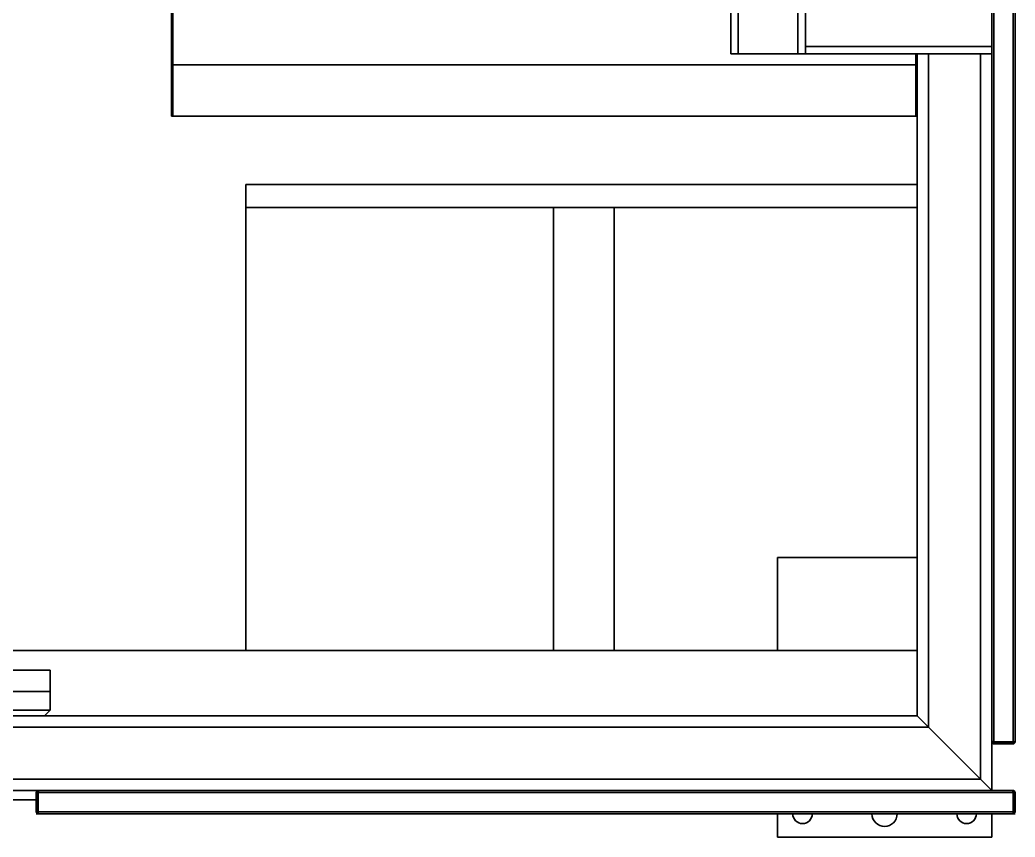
# Model space of a CAD drawing. Header units: millimetres. Extents: x -1052 to 3351, y 0 to 2015.
# Drawn here: x -348.29 to -332.5, y 1664.73 to 1677.7 of the extents above; entities that cross this region are included whole.
import ezdxf

# ---------------------------------------------------------------- set-up
doc = ezdxf.new("R2010")
doc.units = ezdxf.units.MM

msp = doc.modelspace()

# ---------------------------------------------------------------- linework, layer by layer
at = {"color": 7, "linetype": 'Continuous', "lineweight": 35}
for p, q in [((-337.0069, 1677.1594), (-337.0069, 1691.6554)), ((-337.0069, 1677.1594), (-337.0069, 1691.6554)), ((-336.8885, 1677.1594), (-336.8885, 1691.6554)), ((-336.8885, 1677.1594), (-336.8885, 1691.6554)), ((-335.9419, 1677.1594), (-335.9419, 1691.6554)), ((-335.9419, 1677.1594), (-335.9419, 1691.6554)), ((-335.8235, 1677.1594), (-335.8235, 1691.3596)), ((-335.8235, 1677.1594), (-335.8235, 1691.3596)), ((-332.8652, 1678.2245), (-332.8652, 1677.2778)), ((-332.8652, 1678.2245), (-332.8652, 1677.2778)), ((-345.882, 1676.9819), (-345.882, 1677.9434)), ((-345.882, 1676.9819), (-345.882, 1677.9434)), ((-345.8598, 1676.9819), (-345.8598, 1677.9434)), ((-345.8598, 1676.9819), (-345.8598, 1677.9434)), ((-332.8321, 1677.8664), (-332.8321, 1666.2461)), ((-332.8321, 1677.8664), (-332.8321, 1666.2461)), ((-332.5284, 1677.8664), (-332.5284, 1666.2461)), ((-332.5284, 1677.8664), (-332.5284, 1666.2461)), ((-332.4954, 1677.866), (-332.4954, 1666.2466)), ((-332.4954, 1677.866), (-332.4954, 1666.2466)), ((-335.8235, 1677.2778), (-332.8652, 1677.2778)), ((-335.8235, 1677.2778), (-332.8652, 1677.2778)), ((-332.8652, 1677.2778), (-332.8652, 1677.1594)), ((-332.8652, 1677.2778), (-332.8652, 1677.1594)), ((-337.0069, 1677.1594), (-336.8885, 1677.1594)), ((-337.0069, 1677.1594), (-336.8885, 1677.1594)), ((-336.8885, 1677.1594), (-335.9419, 1677.1594)), ((-336.8885, 1677.1594), (-335.9419, 1677.1594)), ((-335.9419, 1677.1594), (-335.8235, 1677.1594)), ((-335.9419, 1677.1594), (-335.8235, 1677.1594)), ((-335.8235, 1677.1594), (-332.8652, 1677.1594)), ((-335.8235, 1677.1594), (-332.8652, 1677.1594)), ((-334.0707, 1676.9819), (-334.0707, 1677.1594)), ((-334.0707, 1676.9819), (-334.0707, 1677.1594)), ((-334.0485, 1677.1594), (-334.0485, 1666.6573)), ((-334.0485, 1677.1594), (-334.0485, 1666.6573)), ((-333.871, 1677.1594), (-333.871, 1666.4798)), ((-333.871, 1677.1594), (-333.871, 1666.4798)), ((-333.0427, 1677.1594), (-333.0427, 1665.6514)), ((-333.0427, 1677.1594), (-333.0427, 1665.6514)), ((-332.8652, 1677.1594), (-332.8652, 1666.257)), ((-332.8652, 1677.1594), (-332.8652, 1666.257)), ((-345.882, 1676.9819), (-345.8598, 1676.9819)), ((-345.882, 1676.1684), (-345.882, 1676.9819)), ((-345.882, 1676.9819), (-345.8598, 1676.9819)), ((-345.882, 1676.1684), (-345.882, 1676.9819)), ((-345.8598, 1676.9819), (-334.0707, 1676.9819)), ((-345.8598, 1676.1684), (-345.8598, 1676.9819)), ((-345.8598, 1676.9819), (-334.0707, 1676.9819)), ((-345.8598, 1676.1684), (-345.8598, 1676.9819)), ((-334.0707, 1676.1684), (-334.0707, 1676.9819)), ((-334.0485, 1676.9819), (-334.0707, 1676.9819)), ((-334.0707, 1676.1684), (-334.0707, 1676.9819)), ((-334.0485, 1676.9819), (-334.0707, 1676.9819)), ((-345.882, 1676.1684), (-345.8598, 1676.1684)), ((-345.882, 1676.1684), (-345.8598, 1676.1684)), ((-345.8598, 1676.1684), (-334.0707, 1676.1684)), ((-345.8598, 1676.1684), (-334.0707, 1676.1684)), ((-334.0485, 1676.1684), (-334.0707, 1676.1684)), ((-334.0485, 1676.1684), (-334.0707, 1676.1684)), ((-334.0485, 1675.0886), (-344.6986, 1675.0886)), ((-344.6986, 1675.0886), (-344.6986, 1667.6927)), ((-334.0485, 1675.0886), (-344.6986, 1675.0886)), ((-344.6986, 1675.0886), (-344.6986, 1667.6927)), ((-334.0485, 1674.7188), (-344.6986, 1674.7188)), ((-334.0485, 1674.7188), (-344.6986, 1674.7188)), ((-339.8173, 1674.7188), (-338.8558, 1674.7188)), ((-339.8173, 1674.7188), (-339.8173, 1667.6927)), ((-339.8173, 1674.7188), (-338.8558, 1674.7188)), ((-339.8173, 1674.7188), (-339.8173, 1667.6927)), ((-338.8558, 1674.7188), (-338.8558, 1667.6927)), ((-338.8558, 1674.7188), (-338.8558, 1667.6927)), ((-336.2673, 1669.1719), (-336.2673, 1667.6927)), ((-334.0485, 1669.1719), (-336.2673, 1669.1719)), ((-336.2673, 1669.1719), (-336.2673, 1667.6927)), ((-334.0485, 1669.1719), (-336.2673, 1669.1719)), ((-334.0485, 1667.6927), (-349.0622, 1667.6927)), ((-344.6986, 1667.6927), (-349.0622, 1667.6927)), ((-334.0485, 1667.6927), (-349.0622, 1667.6927)), ((-344.6986, 1667.6927), (-349.0622, 1667.6927)), ((-347.8049, 1667.3821), (-356.3841, 1667.3821)), ((-347.8049, 1667.3821), (-356.3841, 1667.3821)), ((-347.8049, 1667.3821), (-347.8049, 1667.0418)), ((-347.8049, 1667.3821), (-347.8049, 1667.0418)), ((-356.3841, 1667.0418), (-347.8049, 1667.0418)), ((-356.3841, 1667.0418), (-347.8049, 1667.0418)), ((-347.8049, 1666.746), (-347.8049, 1667.0418)), ((-347.8049, 1666.746), (-347.8049, 1667.0418)), ((-356.3841, 1666.746), (-347.8049, 1666.746)), ((-356.3841, 1666.746), (-347.8049, 1666.746)), ((-347.8936, 1666.6573), (-347.8049, 1666.746)), ((-347.8936, 1666.6573), (-347.8049, 1666.746)), ((-347.8936, 1666.6573), (-356.2954, 1666.6573)), ((-347.8936, 1666.6573), (-356.2954, 1666.6573)), ((-334.0485, 1666.6573), (-347.8936, 1666.6573)), ((-334.0485, 1666.6573), (-347.8936, 1666.6573)), ((-333.871, 1666.4798), (-393.9849, 1666.4798)), ((-333.871, 1666.4798), (-393.9849, 1666.4798)), ((-333.871, 1666.4798), (-333.0427, 1665.6514)), ((-333.871, 1666.4798), (-333.0427, 1665.6514)), ((-332.8652, 1666.257), (-332.8652, 1666.2466)), ((-332.8652, 1666.257), (-332.8652, 1666.2466)), ((-332.8652, 1666.2466), (-332.843, 1666.2466)), ((-332.8652, 1666.2466), (-332.8652, 1665.4739)), ((-332.8652, 1666.2466), (-332.843, 1666.2466)), ((-332.8652, 1666.2466), (-332.8652, 1665.4739)), ((-332.5284, 1666.2461), (-332.8321, 1666.2461)), ((-332.5284, 1666.2461), (-332.8321, 1666.2461)), ((-332.8321, 1666.2357), (-332.8321, 1666.2135)), ((-332.5284, 1666.2357), (-332.8321, 1666.2357)), ((-332.8321, 1666.2357), (-332.8321, 1666.2135)), ((-332.5284, 1666.2357), (-332.8321, 1666.2357)), ((-332.5284, 1666.2135), (-332.8321, 1666.2135)), ((-332.5284, 1666.2135), (-332.8321, 1666.2135)), ((-332.5284, 1666.2135), (-332.5284, 1666.2357)), ((-332.5284, 1666.2135), (-332.5284, 1666.2357)), ((-333.0427, 1665.6514), (-394.8133, 1665.6514)), ((-333.0427, 1665.6514), (-394.8133, 1665.6514)), ((-347.9937, 1665.4739), (-348.5445, 1665.4739)), ((-347.9937, 1665.4739), (-348.5445, 1665.4739)), ((-348.0046, 1665.4408), (-348.0268, 1665.4408)), ((-348.0268, 1665.1372), (-348.0268, 1665.4408)), ((-348.0046, 1665.4408), (-348.0268, 1665.4408)), ((-348.0268, 1665.1372), (-348.0268, 1665.4408)), ((-348.0046, 1665.1372), (-348.0046, 1665.4408)), ((-348.0046, 1665.1372), (-348.0046, 1665.4408)), ((-347.9941, 1665.1372), (-347.9941, 1665.4408)), ((-332.528, 1665.4408), (-347.9941, 1665.4408)), ((-347.9941, 1665.1372), (-347.9941, 1665.4408)), ((-332.528, 1665.4408), (-347.9941, 1665.4408)), ((-347.9937, 1665.4739), (-347.9937, 1665.4517)), ((-347.9832, 1665.4739), (-347.9937, 1665.4739)), ((-347.9937, 1665.4739), (-347.9937, 1665.4517)), ((-347.9832, 1665.4739), (-347.9937, 1665.4739)), ((-332.5389, 1665.4739), (-347.9832, 1665.4739)), ((-332.5389, 1665.4739), (-347.9832, 1665.4739)), ((-332.5284, 1665.4739), (-332.5389, 1665.4739)), ((-332.5284, 1665.4739), (-332.5389, 1665.4739)), ((-332.5284, 1665.4739), (-332.5284, 1665.4517)), ((-332.5284, 1665.4739), (-332.5284, 1665.4517)), ((-332.528, 1665.1372), (-332.528, 1665.4408)), ((-332.528, 1665.1372), (-332.528, 1665.4408)), ((-332.5175, 1665.4408), (-332.4954, 1665.4408)), ((-332.5175, 1665.1372), (-332.5175, 1665.4408)), ((-332.5175, 1665.4408), (-332.4954, 1665.4408)), ((-332.5175, 1665.1372), (-332.5175, 1665.4408)), ((-332.4954, 1665.1372), (-332.4954, 1665.4408)), ((-332.4954, 1665.1372), (-332.4954, 1665.4408)), ((-348.0268, 1665.326), (-348.5445, 1665.326)), ((-348.0268, 1665.326), (-348.5445, 1665.326)), ((-347.9941, 1665.326), (-348.0046, 1665.326)), ((-347.9941, 1665.326), (-348.0046, 1665.326)), ((-348.0268, 1665.1372), (-348.0046, 1665.1372)), ((-348.0268, 1665.1372), (-348.0046, 1665.1372)), ((-348.0268, 1665.1038), (-348.0268, 1665.104)), ((-340.9085, 1665.104), (-348.0268, 1665.104)), ((-348.0268, 1665.1038), (-348.0268, 1665.104)), ((-340.9085, 1665.104), (-348.0268, 1665.104)), ((-340.9085, 1665.1038), (-348.0268, 1665.1038)), ((-340.9085, 1665.1038), (-348.0268, 1665.1038)), ((-332.528, 1665.1372), (-347.9941, 1665.1372)), ((-332.528, 1665.1372), (-347.9941, 1665.1372)), ((-332.5284, 1665.1041), (-347.9937, 1665.1041)), ((-332.5284, 1665.1041), (-347.9937, 1665.1041)), ((-338.4312, 1665.104), (-340.6612, 1665.104)), ((-338.4312, 1665.104), (-340.6612, 1665.104)), ((-338.4311, 1665.1038), (-340.6612, 1665.1038)), ((-338.4311, 1665.1038), (-340.6612, 1665.1038)), ((-336.6726, 1665.104), (-337.9987, 1665.104)), ((-336.6726, 1665.104), (-337.9987, 1665.104)), ((-336.6726, 1665.1038), (-337.9987, 1665.1038)), ((-336.6726, 1665.1038), (-337.9987, 1665.1038)), ((-336.2673, 1665.1041), (-336.2673, 1665.104)), ((-336.2673, 1665.1041), (-336.2673, 1665.104)), ((-336.2673, 1665.1038), (-336.2673, 1664.7343)), ((-336.2673, 1665.1038), (-336.2673, 1664.7343)), ((-335.689, 1665.104), (-336.2237, 1665.104)), ((-335.689, 1665.104), (-336.2237, 1665.104)), ((-335.689, 1665.1038), (-336.2237, 1665.1038)), ((-335.689, 1665.1038), (-336.2237, 1665.1038)), ((-332.8652, 1665.1038), (-335.3362, 1665.1038)), ((-332.8652, 1665.1038), (-335.3362, 1665.1038)), ((-332.4954, 1665.104), (-335.3361, 1665.104)), ((-332.4954, 1665.104), (-335.3361, 1665.104)), ((-332.8652, 1665.104), (-332.8652, 1665.1041)), ((-332.8652, 1665.104), (-332.8652, 1665.1041)), ((-332.8652, 1664.7343), (-332.8652, 1665.1038)), ((-332.8652, 1664.7343), (-332.8652, 1665.1038)), ((-332.4954, 1665.1372), (-332.5175, 1665.1372)), ((-332.4954, 1665.1372), (-332.5175, 1665.1372)), ((-332.4954, 1665.1038), (-332.4954, 1665.104)), ((-332.4954, 1665.1038), (-332.4954, 1665.104)), ((-336.2673, 1664.7343), (-332.8652, 1664.7343)), ((-336.2673, 1664.7343), (-332.8652, 1664.7343))]:
    msp.add_line(p, q, dxfattribs=at)
for points in [[(-334.0485, 1666.6573), (-334.0463, 1666.6551), (-334.0398, 1666.6486), (-334.0292, 1666.6379), (-334.0146, 1666.6234), (-333.9965, 1666.6053), (-333.9753, 1666.5841), (-333.9516, 1666.5603), (-333.9259, 1666.5346), (-333.8988, 1666.5075), (-333.871, 1666.4798)], [(-333.871, 1666.4798), (-333.8988, 1666.5075), (-333.9259, 1666.5346), (-333.9516, 1666.5603), (-333.9753, 1666.5841), (-333.9965, 1666.6053), (-334.0146, 1666.6234), (-334.0292, 1666.6379), (-334.0398, 1666.6486), (-334.0463, 1666.6551), (-334.0485, 1666.6573)], [(-334.0485, 1666.6573), (-334.0463, 1666.6551), (-334.0398, 1666.6486), (-334.0292, 1666.6379), (-334.0146, 1666.6234), (-333.9965, 1666.6053), (-333.9753, 1666.5841), (-333.9516, 1666.5603), (-333.9259, 1666.5346), (-333.8988, 1666.5075), (-333.871, 1666.4798)], [(-333.871, 1666.4798), (-333.8988, 1666.5075), (-333.9259, 1666.5346), (-333.9516, 1666.5603), (-333.9753, 1666.5841), (-333.9965, 1666.6053), (-334.0146, 1666.6234), (-334.0292, 1666.6379), (-334.0398, 1666.6486), (-334.0463, 1666.6551), (-334.0485, 1666.6573)], [(-333.0427, 1665.6514), (-333.0149, 1665.6236), (-332.9878, 1665.5966), (-332.9621, 1665.5708), (-332.9383, 1665.5471), (-332.9171, 1665.5259), (-332.8991, 1665.5078), (-332.8845, 1665.4933), (-332.8738, 1665.4826), (-332.8673, 1665.4761), (-332.8652, 1665.4739)], [(-332.8652, 1665.4739), (-332.8673, 1665.4761), (-332.8738, 1665.4826), (-332.8845, 1665.4933), (-332.8991, 1665.5078), (-332.9171, 1665.5259), (-332.9383, 1665.5471), (-332.9621, 1665.5708), (-332.9878, 1665.5966), (-333.0149, 1665.6236), (-333.0427, 1665.6514)], [(-333.0427, 1665.6514), (-333.0149, 1665.6236), (-332.9878, 1665.5966), (-332.9621, 1665.5708), (-332.9383, 1665.5471), (-332.9171, 1665.5259), (-332.8991, 1665.5078), (-332.8845, 1665.4933), (-332.8738, 1665.4826), (-332.8673, 1665.4761), (-332.8652, 1665.4739)], [(-332.8652, 1665.4739), (-332.8673, 1665.4761), (-332.8738, 1665.4826), (-332.8845, 1665.4933), (-332.8991, 1665.5078), (-332.9171, 1665.5259), (-332.9383, 1665.5471), (-332.9621, 1665.5708), (-332.9878, 1665.5966), (-333.0149, 1665.6236), (-333.0427, 1665.6514)]]:
    msp.add_lwpolyline(points, dxfattribs=at)
for centre, radius, start, end in [((-335.8679, 1665.1041), 0.1553, 180, 359.89087), ((-335.8679, 1665.1041), 0.1553, 180, 359.89087), ((-334.5662, 1665.1041), 0.1997, 180.08488, 0), ((-334.5662, 1665.1041), 0.1997, 180.08488, 0), ((-333.2645, 1665.1041), 0.1553, 180, 359.89087), ((-333.2645, 1665.1041), 0.1553, 180, 359.89087)]:
    msp.add_arc(centre, radius, start, end, dxfattribs=at)
for points, knots in [([(-332.8321, 1666.2461), (-332.8358, 1666.2469), (-332.8433, 1666.2485), (-332.8533, 1666.2509), (-332.8609, 1666.2533), (-332.8647, 1666.2553), (-332.865, 1666.2566), (-332.8652, 1666.257)], [0, 0, 0, 0, 0.515583, 1.0428171, 1.5699982, 2.0972756, 2.4032375, 2.4032375, 2.4032375, 2.4032375]), ([(-332.8321, 1666.2461), (-332.8358, 1666.2469), (-332.8433, 1666.2485), (-332.8533, 1666.2509), (-332.8609, 1666.2533), (-332.8647, 1666.2553), (-332.865, 1666.2566), (-332.8652, 1666.257)], [0, 0, 0, 0, 0.515583, 1.0428171, 1.5699982, 2.0972756, 2.4032375, 2.4032375, 2.4032375, 2.4032375]), ([(-332.8652, 1666.2466), (-332.8648, 1666.2429), (-332.8641, 1666.2353), (-332.8582, 1666.2253), (-332.8496, 1666.2177), (-332.8403, 1666.214), (-332.8343, 1666.2136), (-332.8321, 1666.2135)], [0, 0, 0, 0, 0.7526013, 1.5221979, 2.2917668, 3.061311, 3.5080406, 3.5080406, 3.5080406, 3.5080406]), ([(-332.8652, 1666.2466), (-332.8648, 1666.2429), (-332.8641, 1666.2353), (-332.8582, 1666.2253), (-332.8496, 1666.2177), (-332.8403, 1666.214), (-332.8343, 1666.2136), (-332.8321, 1666.2135)], [0, 0, 0, 0, 0.7526013, 1.5221979, 2.2917668, 3.061311, 3.5080406, 3.5080406, 3.5080406, 3.5080406]), ([(-332.843, 1666.2466), (-332.8428, 1666.245), (-332.8424, 1666.242), (-332.8396, 1666.2383), (-332.836, 1666.2361), (-332.8333, 1666.2358), (-332.8321, 1666.2357)], [0, 0, 0, 0, 0.3164743, 0.6106962, 0.9048393, 1.1538513, 1.1538513, 1.1538513, 1.1538513]), ([(-332.843, 1666.2466), (-332.8428, 1666.245), (-332.8424, 1666.242), (-332.8396, 1666.2383), (-332.836, 1666.2361), (-332.8333, 1666.2358), (-332.8321, 1666.2357)], [0, 0, 0, 0, 0.3164743, 0.6106962, 0.9048393, 1.1538513, 1.1538513, 1.1538513, 1.1538513]), ([(-332.4954, 1666.2466), (-332.4959, 1666.2465), (-332.4969, 1666.2465), (-332.5045, 1666.2464), (-332.5154, 1666.2463), (-332.5241, 1666.2462), (-332.5284, 1666.2461)], [0, 0, 0, 0, 0.5592303, 1.1183999, 1.6776755, 2.2369061, 2.2369061, 2.2369061, 2.2369061]), ([(-332.5284, 1666.2135), (-332.5241, 1666.214), (-332.5154, 1666.215), (-332.5045, 1666.2226), (-332.4969, 1666.2336), (-332.4959, 1666.2422), (-332.4954, 1666.2466)], [0, 0, 0, 0, 0.8759392, 1.7518707, 2.6277513, 3.5036789, 3.5036789, 3.5036789, 3.5036789]), ([(-332.5284, 1666.2357), (-332.527, 1666.2358), (-332.5242, 1666.2362), (-332.5206, 1666.2387), (-332.518, 1666.2423), (-332.5177, 1666.2452), (-332.5175, 1666.2466)], [0, 0, 0, 0, 0.2885234, 0.5770391, 0.8654688, 1.1539218, 1.1539218, 1.1539218, 1.1539218]), ([(-332.4954, 1666.2466), (-332.4959, 1666.2465), (-332.4969, 1666.2465), (-332.5045, 1666.2464), (-332.5154, 1666.2463), (-332.5241, 1666.2462), (-332.5284, 1666.2461)], [0, 0, 0, 0, 0.5592303, 1.1183999, 1.6776755, 2.2369061, 2.2369061, 2.2369061, 2.2369061]), ([(-332.5284, 1666.2135), (-332.5241, 1666.214), (-332.5154, 1666.215), (-332.5045, 1666.2226), (-332.4969, 1666.2336), (-332.4959, 1666.2422), (-332.4954, 1666.2466)], [0, 0, 0, 0, 0.8759392, 1.7518707, 2.6277513, 3.5036789, 3.5036789, 3.5036789, 3.5036789]), ([(-332.5284, 1666.2357), (-332.527, 1666.2358), (-332.5242, 1666.2362), (-332.5206, 1666.2387), (-332.518, 1666.2423), (-332.5177, 1666.2452), (-332.5175, 1666.2466)], [0, 0, 0, 0, 0.2885234, 0.5770391, 0.8654688, 1.1539218, 1.1539218, 1.1539218, 1.1539218]), ([(-347.9937, 1665.4739), (-347.9974, 1665.4735), (-348.0049, 1665.4728), (-348.015, 1665.467), (-348.0225, 1665.4583), (-348.0263, 1665.449), (-348.0266, 1665.443), (-348.0268, 1665.4408)], [0, 0, 0, 0, 0.7526579, 1.5222046, 2.2917735, 3.0613712, 3.5080438, 3.5080438, 3.5080438, 3.5080438]), ([(-347.9937, 1665.4739), (-347.9974, 1665.4735), (-348.0049, 1665.4728), (-348.015, 1665.467), (-348.0225, 1665.4583), (-348.0263, 1665.449), (-348.0266, 1665.443), (-348.0268, 1665.4408)], [0, 0, 0, 0, 0.7526579, 1.5222046, 2.2917735, 3.0613712, 3.5080438, 3.5080438, 3.5080438, 3.5080438]), ([(-347.9937, 1665.4517), (-347.9953, 1665.4515), (-347.9983, 1665.4511), (-348.0019, 1665.4483), (-348.0042, 1665.4447), (-348.0045, 1665.4421), (-348.0046, 1665.4408)], [0, 0, 0, 0, 0.3165126, 0.6107308, 0.9048646, 1.1539231, 1.1539231, 1.1539231, 1.1539231]), ([(-347.9937, 1665.4517), (-347.9953, 1665.4515), (-347.9983, 1665.4511), (-348.0019, 1665.4483), (-348.0042, 1665.4447), (-348.0045, 1665.4421), (-348.0046, 1665.4408)], [0, 0, 0, 0, 0.3165126, 0.6107308, 0.9048646, 1.1539231, 1.1539231, 1.1539231, 1.1539231]), ([(-347.9941, 1665.4408), (-347.9933, 1665.4445), (-347.9918, 1665.4521), (-347.9894, 1665.4621), (-347.987, 1665.4697), (-347.9849, 1665.4734), (-347.9837, 1665.4738), (-347.9832, 1665.4739)], [0, 0, 0, 0, 0.5155751, 1.0427928, 1.5699916, 2.0972549, 2.4032039, 2.4032039, 2.4032039, 2.4032039]), ([(-347.9941, 1665.4408), (-347.9933, 1665.4445), (-347.9918, 1665.4521), (-347.9894, 1665.4621), (-347.987, 1665.4697), (-347.9849, 1665.4734), (-347.9837, 1665.4738), (-347.9832, 1665.4739)], [0, 0, 0, 0, 0.5155751, 1.0427928, 1.5699916, 2.0972549, 2.4032039, 2.4032039, 2.4032039, 2.4032039]), ([(-332.5389, 1665.4739), (-332.5381, 1665.4735), (-332.5365, 1665.4728), (-332.5342, 1665.467), (-332.5318, 1665.4583), (-332.5297, 1665.449), (-332.5285, 1665.443), (-332.528, 1665.4408)], [0, 0, 0, 0, 0.5147673, 1.0411592, 1.5675063, 2.0939131, 2.39943, 2.39943, 2.39943, 2.39943]), ([(-332.5389, 1665.4739), (-332.5381, 1665.4735), (-332.5365, 1665.4728), (-332.5342, 1665.467), (-332.5318, 1665.4583), (-332.5297, 1665.449), (-332.5285, 1665.443), (-332.528, 1665.4408)], [0, 0, 0, 0, 0.5147673, 1.0411592, 1.5675063, 2.0939131, 2.39943, 2.39943, 2.39943, 2.39943]), ([(-332.4954, 1665.4408), (-332.4957, 1665.4445), (-332.4965, 1665.4521), (-332.5023, 1665.4621), (-332.511, 1665.4697), (-332.5203, 1665.4734), (-332.5262, 1665.4738), (-332.5284, 1665.4739)], [0, 0, 0, 0, 0.7526016, 1.5221427, 2.2917982, 3.0613427, 3.5080724, 3.5080724, 3.5080724, 3.5080724]), ([(-332.4954, 1665.4408), (-332.4957, 1665.4445), (-332.4965, 1665.4521), (-332.5023, 1665.4621), (-332.511, 1665.4697), (-332.5203, 1665.4734), (-332.5262, 1665.4738), (-332.5284, 1665.4739)], [0, 0, 0, 0, 0.7526016, 1.5221427, 2.2917982, 3.0613427, 3.5080724, 3.5080724, 3.5080724, 3.5080724]), ([(-332.5175, 1665.4408), (-332.5177, 1665.4424), (-332.5181, 1665.4454), (-332.5209, 1665.4491), (-332.5245, 1665.4513), (-332.5272, 1665.4516), (-332.5284, 1665.4517)], [0, 0, 0, 0, 0.3164617, 0.6107387, 0.904814, 1.153914, 1.153914, 1.153914, 1.153914]), ([(-332.5175, 1665.4408), (-332.5177, 1665.4424), (-332.5181, 1665.4454), (-332.5209, 1665.4491), (-332.5245, 1665.4513), (-332.5272, 1665.4516), (-332.5284, 1665.4517)], [0, 0, 0, 0, 0.3164617, 0.6107387, 0.904814, 1.153914, 1.153914, 1.153914, 1.153914]), ([(-348.0268, 1665.1372), (-348.0263, 1665.1329), (-348.0253, 1665.1242), (-348.0176, 1665.1133), (-348.0067, 1665.1056), (-347.998, 1665.1046), (-347.9937, 1665.1041)], [0, 0, 0, 0, 0.875928, 1.7518598, 2.6277906, 3.5037186, 3.5037186, 3.5037186, 3.5037186]), ([(-348.0268, 1665.1372), (-348.0263, 1665.1329), (-348.0253, 1665.1242), (-348.0176, 1665.1133), (-348.0067, 1665.1056), (-347.998, 1665.1046), (-347.9937, 1665.1041)], [0, 0, 0, 0, 0.875928, 1.7518598, 2.6277906, 3.5037186, 3.5037186, 3.5037186, 3.5037186]), ([(-348.0046, 1665.1372), (-348.0044, 1665.1358), (-348.0041, 1665.1329), (-348.0016, 1665.1293), (-347.998, 1665.1268), (-347.9951, 1665.1265), (-347.9937, 1665.1263)], [0, 0, 0, 0, 0.2885227, 0.5770378, 0.8654668, 1.1540012, 1.1540012, 1.1540012, 1.1540012]), ([(-348.0046, 1665.1372), (-348.0044, 1665.1358), (-348.0041, 1665.1329), (-348.0016, 1665.1293), (-347.998, 1665.1268), (-347.9951, 1665.1265), (-347.9937, 1665.1263)], [0, 0, 0, 0, 0.2885227, 0.5770378, 0.8654668, 1.1540012, 1.1540012, 1.1540012, 1.1540012]), ([(-347.9937, 1665.1041), (-347.9937, 1665.1046), (-347.9938, 1665.1056), (-347.9939, 1665.1133), (-347.994, 1665.1242), (-347.9941, 1665.1329), (-347.9941, 1665.1372)], [0, 0, 0, 0, 0.5592313, 1.1184015, 1.6776777, 2.2369087, 2.2369087, 2.2369087, 2.2369087]), ([(-347.9937, 1665.1041), (-347.9937, 1665.1046), (-347.9938, 1665.1056), (-347.9939, 1665.1133), (-347.994, 1665.1242), (-347.9941, 1665.1329), (-347.9941, 1665.1372)], [0, 0, 0, 0, 0.5592313, 1.1184015, 1.6776777, 2.2369087, 2.2369087, 2.2369087, 2.2369087]), ([(-332.528, 1665.1372), (-332.528, 1665.1329), (-332.5281, 1665.1242), (-332.5282, 1665.1133), (-332.5283, 1665.1056), (-332.5284, 1665.1046), (-332.5284, 1665.1041)], [0, 0, 0, 0, 0.5592313, 1.1185076, 1.6776778, 2.2369092, 2.2369092, 2.2369092, 2.2369092]), ([(-332.5284, 1665.1263), (-332.527, 1665.1265), (-332.5242, 1665.1268), (-332.5206, 1665.1293), (-332.518, 1665.1329), (-332.5177, 1665.1358), (-332.5175, 1665.1372)], [0, 0, 0, 0, 0.2885348, 0.5770141, 0.8654963, 1.1540078, 1.1540078, 1.1540078, 1.1540078]), ([(-332.5284, 1665.1041), (-332.5241, 1665.1046), (-332.5154, 1665.1056), (-332.5045, 1665.1133), (-332.4969, 1665.1242), (-332.4959, 1665.1329), (-332.4954, 1665.1372)], [0, 0, 0, 0, 0.875928, 1.7518588, 2.6277906, 3.5037186, 3.5037186, 3.5037186, 3.5037186]), ([(-332.528, 1665.1372), (-332.528, 1665.1329), (-332.5281, 1665.1242), (-332.5282, 1665.1133), (-332.5283, 1665.1056), (-332.5284, 1665.1046), (-332.5284, 1665.1041)], [0, 0, 0, 0, 0.5592313, 1.1185076, 1.6776778, 2.2369092, 2.2369092, 2.2369092, 2.2369092]), ([(-332.5284, 1665.1263), (-332.527, 1665.1265), (-332.5242, 1665.1268), (-332.5206, 1665.1293), (-332.518, 1665.1329), (-332.5177, 1665.1358), (-332.5175, 1665.1372)], [0, 0, 0, 0, 0.2885348, 0.5770141, 0.8654963, 1.1540078, 1.1540078, 1.1540078, 1.1540078]), ([(-332.5284, 1665.1041), (-332.5241, 1665.1046), (-332.5154, 1665.1056), (-332.5045, 1665.1133), (-332.4969, 1665.1242), (-332.4959, 1665.1329), (-332.4954, 1665.1372)], [0, 0, 0, 0, 0.875928, 1.7518588, 2.6277906, 3.5037186, 3.5037186, 3.5037186, 3.5037186])]:
    msp.add_open_spline(points, degree=3, knots=knots, dxfattribs=at)

doc.saveas('drawing.dxf')
